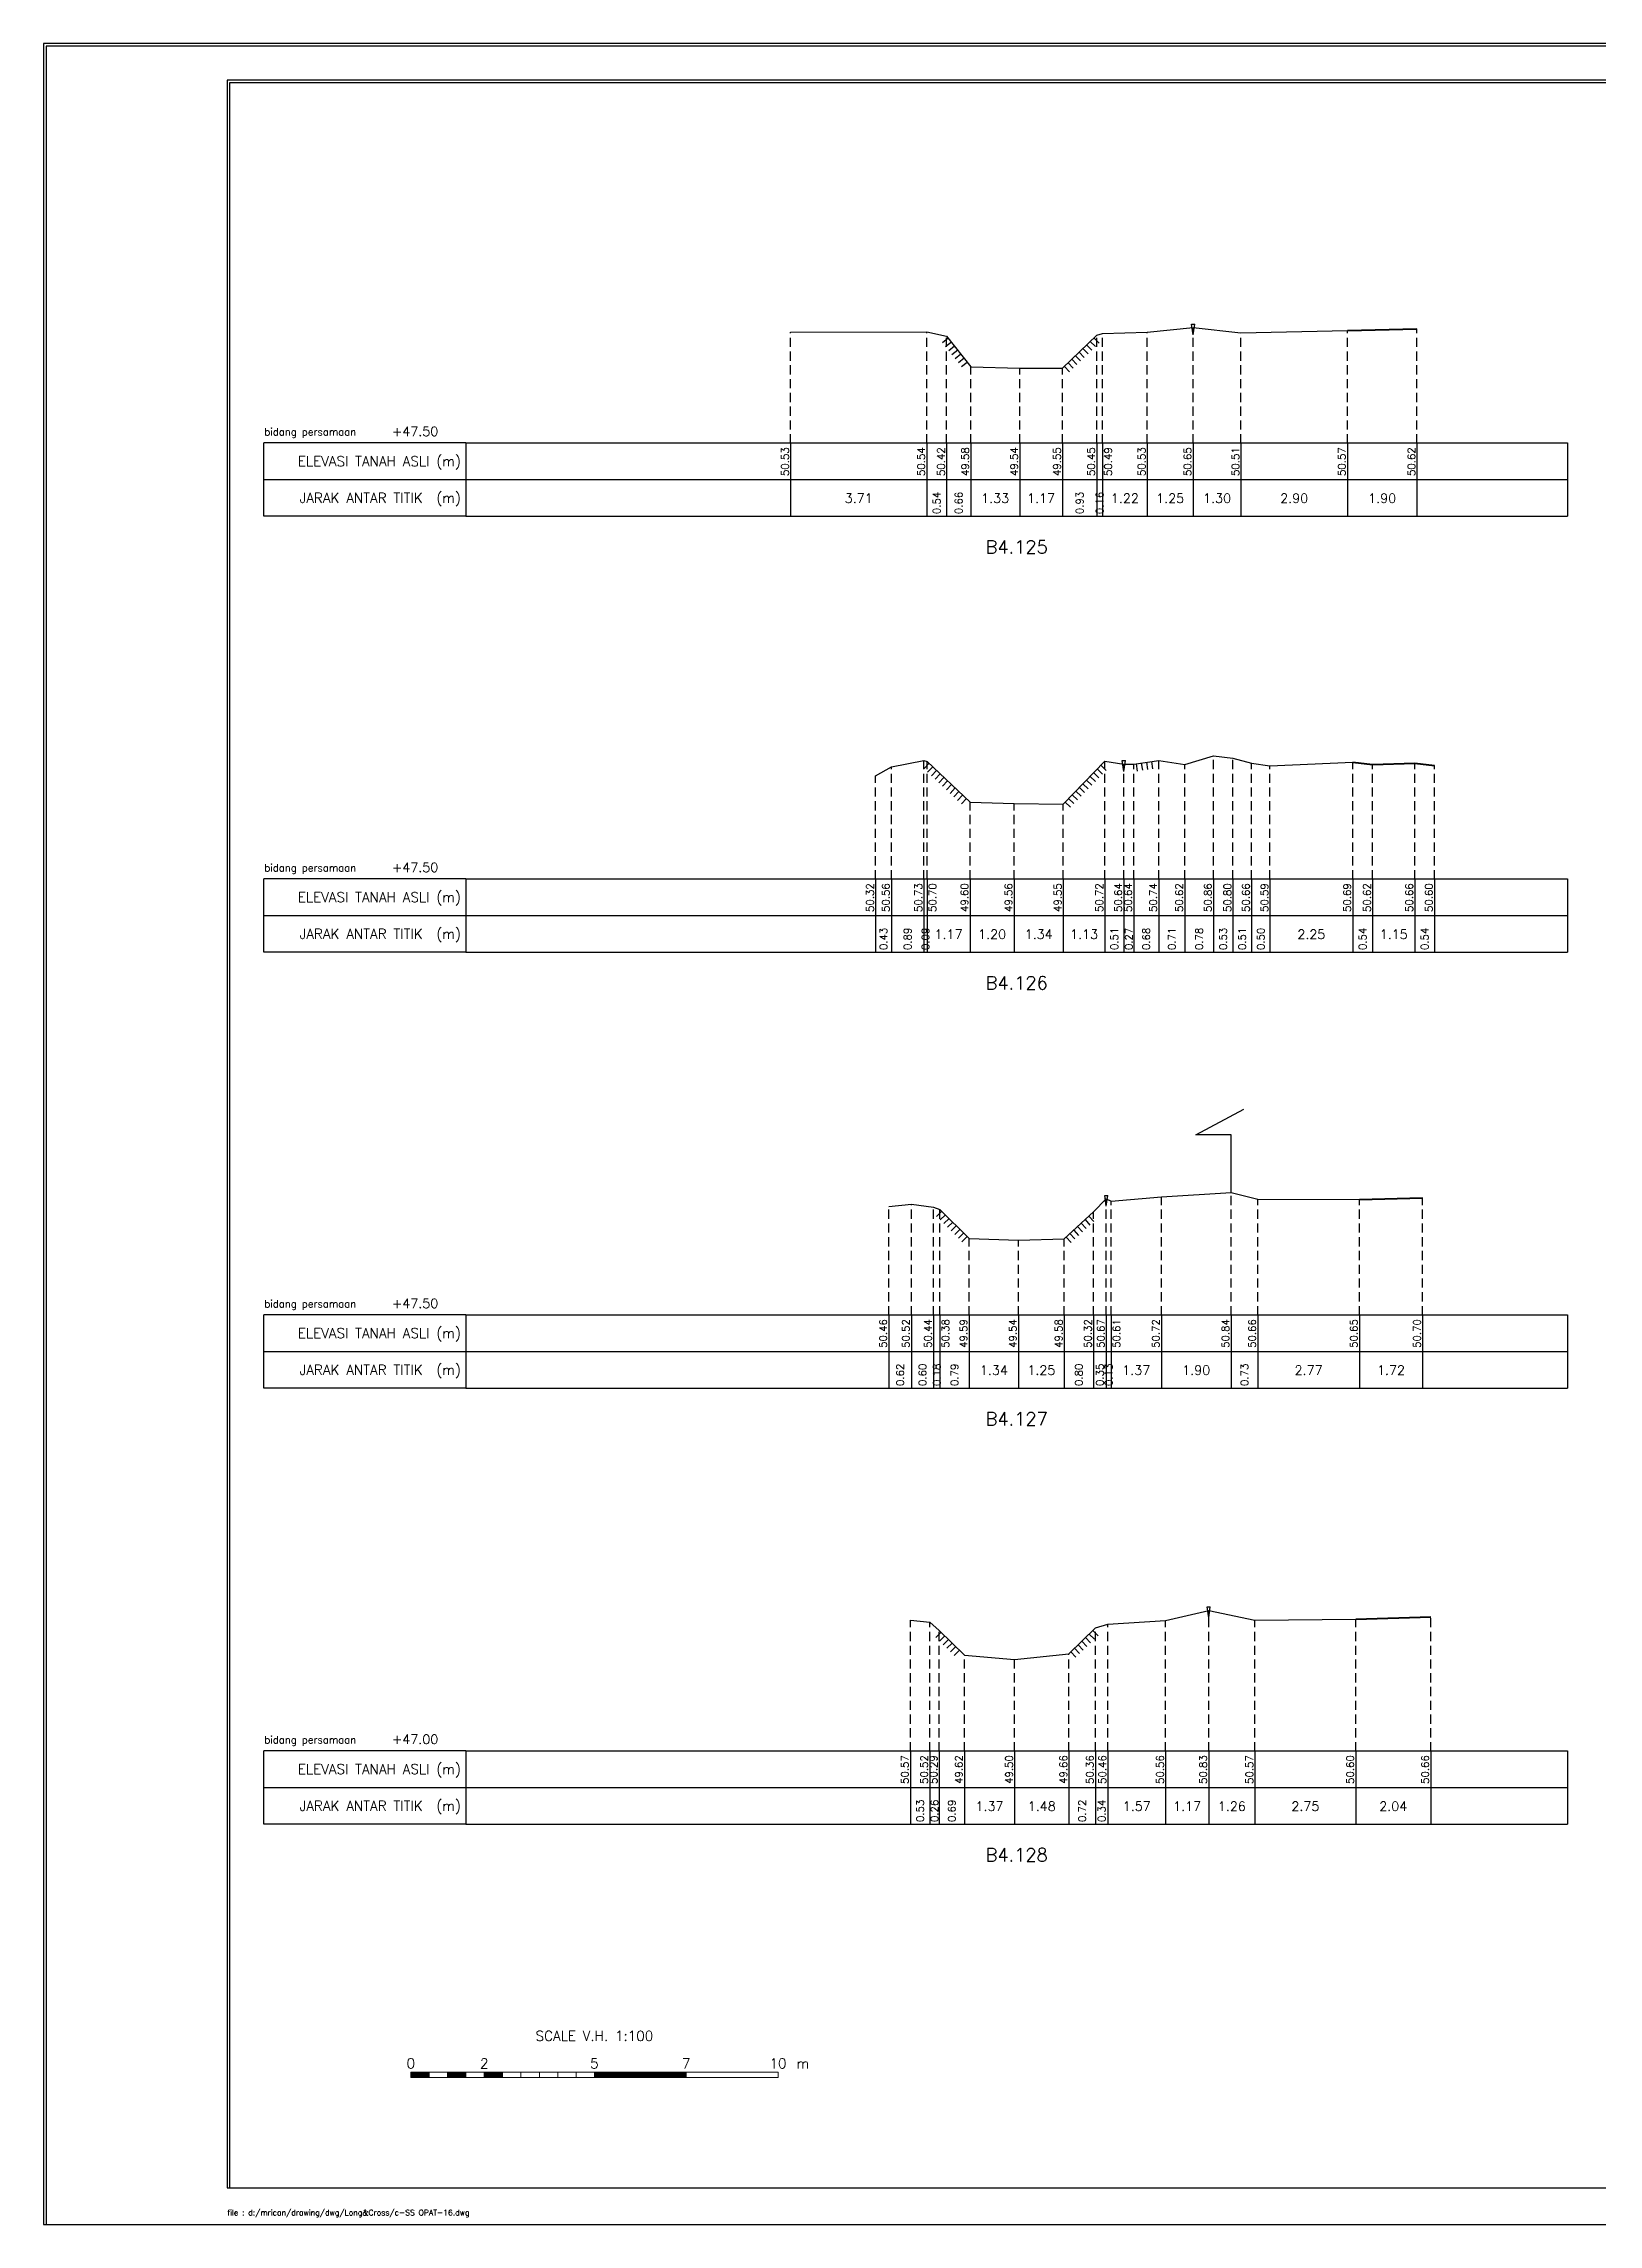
# Model space of a CAD drawing. Header units: inches. Extents: x -11 to 3175, y -842 to -783.
# Drawn here: x 1285 to 1327.3, y -842 to -782.6 of the extents above; entities that cross this region are included whole.
import ezdxf
from ezdxf.enums import TextEntityAlignment as Align

# ---------------------------------------------------------------- set-up
doc = ezdxf.new("R2010")
doc.units = ezdxf.units.IN
doc.header["$MEASUREMENT"] = 0
doc.linetypes.add('DASHED2', pattern=[0.375, 0.25, -0.125])
doc.layers.add('KOP', color=7, linetype='Continuous')
doc.layers.add('pelengkap', color=7, linetype='Continuous')
doc.styles.add('ARIAL', font='arial.ttf')
doc.styles.add('battang01', font='arial.ttf')
doc.styles.add('L100', font='simplex.shx', dxfattribs={"height": 0.254})
doc.styles.add('L140', font='simplex.shx', dxfattribs={"height": 0.356})
doc.styles.add('L60', font='simplex.shx', dxfattribs={"height": 0.152})
doc.styles.add('L80', font='simplex.shx', dxfattribs={"height": 0.203})
doc.styles.add('ROMANS-N', font='ROMANS.SHX', dxfattribs={"width": 0.8})
doc.styles.add('SONDU', font='arial.ttf')
doc.styles.get("Standard").update_dxf_attribs({"font": 'simplex.shx'})
doc.styles.add('STYLE1', font='arial.ttf', dxfattribs={"height": 0.2})

# ---------------------------------------------------------------- blocks, each defined once
blk = doc.blocks.new('kop')
at = {"layer": 'KOP'}
h = blk.add_hatch(color=3, dxfattribs=at)
h.paths.add_polyline_path([(609.87, 69.8), (591.81, 69.8), (591.81, 51.91), (609.87, 51.91)])
h.paths.add_polyline_path([(592.1, 52.25), (592.1, 69.5), (609.53, 69.5), (609.53, 52.25)], flags=16)
edge = h.paths.add_edge_path(flags=0)
edge.add_line((608.87, 52.91), (601.67, 52.91))
edge.add_ellipse((597.68, 52.92), major_axis=(2.82, 2.82), ratio=1, start_angle=314.84704, end_angle=495.15296)
edge.add_line((593.69, 52.91), (592.76, 52.91))
edge.add_line((592.76, 52.91), (592.76, 58.63))
edge.add_line((592.76, 58.63), (595.43, 58.63))
edge.add_ellipse((595.43, 63.37), major_axis=(-3.35, 3.35), ratio=1, start_angle=135, end_angle=315)
edge.add_line((595.43, 68.11), (595.43, 68.84))
edge.add_line((595.43, 68.84), (601.65, 68.84))
edge.add_line((601.65, 68.84), (601.65, 58.59))
edge.add_ellipse((604.86, 58.63), major_axis=(2.26, 2.26), ratio=1, start_angle=135.57378, end_angle=315)
edge.add_line((608.06, 58.63), (608.87, 58.63))
edge.add_line((608.87, 58.63), (608.87, 52.91))
h = blk.add_hatch(dxfattribs=at)
h.set_pattern_fill('ANSI31', color=21)
h.paths.add_polyline_path([(609.53, 69.5), (592.1, 69.5), (592.1, 52.25), (609.53, 52.25)])
edge = h.paths.add_edge_path(flags=16)
edge.add_line((608.06, 58.63), (608.87, 58.63))
edge.add_line((608.87, 58.63), (608.87, 52.91))
edge.add_line((608.87, 52.91), (601.67, 52.91))
edge.add_ellipse((597.68, 52.92), major_axis=(-2.82, 2.82), ratio=1, start_angle=224.84704, end_angle=405.15296)
edge.add_line((593.69, 52.91), (592.76, 52.91))
edge.add_line((592.76, 52.91), (592.76, 58.63))
edge.add_line((592.76, 58.63), (595.43, 58.63))
edge.add_ellipse((595.43, 63.37), major_axis=(-3.35, 3.35), ratio=1, start_angle=135, end_angle=315)
edge.add_line((595.43, 68.11), (595.43, 68.84))
edge.add_line((595.43, 68.84), (601.65, 68.84))
edge.add_line((601.65, 68.84), (601.65, 58.59))
edge.add_ellipse((604.86, 58.63), major_axis=(-2.26, 2.26), ratio=1, start_angle=45.57378, end_angle=225)
h = blk.add_hatch(color=3, dxfattribs=at)
edge = h.paths.add_edge_path()
edge.add_line((601.65, 68.84), (595.43, 68.84))
edge.add_line((595.43, 68.84), (595.43, 68.11))
edge.add_ellipse((595.43, 63.37), major_axis=(-3.35, 3.35), ratio=1, start_angle=135, end_angle=315, ccw=False)
edge.add_line((595.43, 58.63), (592.76, 58.63))
edge.add_line((592.76, 58.63), (592.76, 52.91))
edge.add_line((592.76, 52.91), (593.69, 52.91))
edge.add_ellipse((597.68, 52.92), major_axis=(-2.82, 2.82), ratio=1, start_angle=-135.15296, end_angle=45.15296, ccw=False)
edge.add_line((601.67, 52.91), (608.87, 52.91))
edge.add_line((608.87, 52.91), (608.87, 58.63))
edge.add_line((608.87, 58.63), (608.06, 58.63))
edge.add_ellipse((604.86, 58.63), major_axis=(2.26, 2.26), ratio=1, start_angle=134.42622, end_angle=315, ccw=False)
edge.add_line((601.65, 58.66), (601.65, 68.84))
h = blk.add_hatch(dxfattribs=at)
h.set_pattern_fill('ANSI31', color=41)
h.paths.add_polyline_path([(595.59, 25.44), (591.99, 25.44), (591.99, 22.12), (595.59, 22.12)])
h.paths.add_polyline_path([(594.83, 23.8), (595.49, 22.51), (594.95, 22.51), (594.37, 23.59), (594.37, 22.51), (593.85, 22.51), (593.85, 24.73), (593.24, 22.51), (592.84, 22.51), (592.12, 25.05), (592.67, 25.05), (593.03, 23.54), (593.41, 25.05), (594.37, 25.05), (594.37, 23.99), (594.89, 25.05), (595.46, 25.05)], flags=16)
at = {"color": 2}
blk.add_lwpolyline([(-49.29, -9.99), (790.69, -9.99), (790.69, 583.29), (-49.29, 583.29)], close=True, dxfattribs=at)
at = {"color": 6}
blk.add_lwpolyline([(0.65, 0), (780.7, 0), (780.7, 573.3), (0.65, 573.3)], close=True, dxfattribs=at)
at = {"layer": 'KOP', "color": 5}
for p, q in [((590.8, 70.96), (590.8, 29.98)), ((590.8, 70.96), (780.7, 70.96)), ((400.9, 29.98), (400.9, 0)), ((400.9, 29.98), (590.8, 29.98)), ((590.8, 29.98), (590.8, 0))]:
    blk.add_line(p, q, dxfattribs=at)
at = {"layer": 'KOP', "color": 3}
for p, q in [((591.81, 69.8), (609.87, 69.8)), ((591.81, 51.91), (591.81, 69.8)), ((592.1, 69.5), (609.53, 69.5)), ((592.1, 52.25), (592.1, 69.5)), ((595.43, 68.84), (595.43, 68.11)), ((595.43, 68.84), (601.65, 68.84)), ((601.65, 58.59), (601.65, 68.84)), ((609.53, 69.5), (609.53, 52.25)), ((609.87, 69.8), (609.87, 51.91)), ((592.76, 52.91), (592.76, 58.63)), ((595.43, 58.63), (592.76, 58.63)), ((608.87, 58.63), (608.06, 58.63)), ((608.87, 58.63), (608.87, 52.91)), ((609.87, 51.91), (591.81, 51.91)), ((609.53, 52.25), (592.1, 52.25)), ((593.69, 52.91), (592.76, 52.91)), ((608.87, 52.91), (601.67, 52.91)), ((720.73, 43.98), (780.7, 43.98)), ((720.73, 36.98), (780.7, 36.98)), ((415.9, 29.98), (415.9, 0)), ((430.89, 29.98), (430.89, 0)), ((545.83, 29.98), (545.83, 0)), ((560.82, 29.98), (560.82, 0)), ((575.81, 29.98), (575.81, 0)), ((655.77, 29.98), (655.77, 11.99)), ((675.76, 29.98), (675.76, 0)), ((705.74, 29.98), (705.74, 0)), ((400.9, 24.99), (590.8, 24.99)), ((655.77, 23.99), (720.73, 23.99)), ((720.73, 23.99), (780.7, 23.99)), ((400.9, 19.99), (590.8, 19.99)), ((655.77, 17.99), (720.73, 17.99)), ((720.73, 17.99), (780.7, 17.99)), ((740.72, 17.99), (740.72, 0)), ((400.9, 14.99), (590.8, 14.99)), ((590.8, 6), (720.73, 6))]:
    blk.add_line(p, q, dxfattribs=at)
at = {"layer": 'KOP', "color": 4}
for p, q in [((610.79, 70.96), (610.79, 50.97)), ((720.73, 70.96), (720.73, 0)), ((590.8, 50.97), (720.73, 50.97)), ((720.73, 50.97), (780.7, 50.97)), ((590.8, 29.98), (720.73, 29.98)), ((720.73, 29.98), (780.7, 29.98)), ((590.8, 11.99), (720.73, 11.99))]:
    blk.add_line(p, q, dxfattribs=at)
at = {"layer": 'KOP', "color": 41}
blk.add_line((595.59, 22.12), (591.99, 22.12), dxfattribs=at)
for points in [[(591.99, 25.44), (595.59, 25.44)], [(592.12, 25.05), (592.67, 25.05)], [(592.12, 25.05), (592.84, 22.51)], [(592.2, 25.44), (592.42, 25.44)], [(592.63, 25.44), (592.84, 25.44)], [(592.67, 25.05), (593.03, 23.54), (593.41, 25.05)], [(593.05, 25.44), (593.26, 25.44)], [(593.24, 22.51), (593.85, 24.73)], [(593.41, 25.05), (594.37, 25.05)], [(593.48, 25.44), (593.69, 25.44)], [(593.85, 22.51), (593.85, 24.73)], [(593.9, 25.44), (594.11, 25.44)], [(594.32, 25.44), (594.53, 25.44)], [(594.37, 25.05), (594.37, 23.99)], [(594.37, 23.99), (594.89, 25.05)], [(594.75, 25.44), (594.96, 25.44)], [(594.83, 23.8), (595.46, 25.05)], [(594.83, 23.8), (595.49, 22.51)], [(594.89, 25.05), (595.46, 25.05)], [(595.17, 25.44), (595.38, 25.44)], [(592.84, 22.51), (593.24, 22.51)], [(593.85, 22.51), (594.37, 22.51)], [(594.95, 22.51), (594.37, 23.59)], [(594.37, 23.59), (594.37, 22.51)], [(594.95, 22.51), (595.49, 22.51)]]:
    blk.add_lwpolyline(points, dxfattribs=at)
at = {"layer": 'KOP', "color": 42}
for points in [[(592.2, 29.11), (592.2, 25.44)], [(592.54, 29.11), (592.54, 25.44)], [(592.96, 29.11), (592.96, 25.44)], [(593.38, 29.11), (593.38, 25.44)], [(593.81, 29.11), (593.81, 25.44)], [(594.23, 29.11), (594.23, 25.44)], [(594.65, 29.11), (594.65, 25.44)], [(595.08, 29.11), (595.08, 25.44)], [(595.5, 29.11), (595.5, 25.44)]]:
    blk.add_lwpolyline(points, dxfattribs=at)
at = {"layer": 'KOP', "color": 3}
for centre, major_axis, start_param, end_param in [((595.43, 63.37), (-3.35, 3.35), 2.356194, 5.497787), ((597.68, 52.92), (-2.82, 2.82), 3.924321, 7.071253), ((604.86, 58.63), (-2.26, 2.26), 0.785398, 3.926991)]:
    blk.add_ellipse(centre, major_axis=major_axis, ratio=1, start_param=start_param, end_param=end_param, dxfattribs=at)
at = {"layer": 'KOP', "color": 5, "style": 'SONDU'}
for s, height, width, p, p2 in [('MINISTRY OF PUBLIC WORKS AND HOUSING', 3.4982, 0.971049, (612.49, 65.4), (715.58, 65.4)), ('DIRECTORATE GENERAL OF WATER RESOURCES', 2.7485, 1.100714, (612.33, 60.62), (715.42, 60.62)), ('DIRECTORATE OF IRRIGATION AND LOWLAND', 1.9989, 1.638753, (612.52, 56.15), (715.75, 56.15))]:
    blk.add_text(s, height=height, dxfattribs=dict(at, width=width)).set_placement(p, p2, align=Align.FIT)
at = {"layer": 'KOP', "color": 3, "style": 'ROMANS-N', "width": 1.832261}
blk.add_text('Jalan Pattimura No. 20 Kebayoran Baru, Jakarta Selatan', height=1.2493, dxfattribs=at).set_placement((612.79, 53.07), (715.58, 53.07), align=Align.FIT)
at = {"layer": 'KOP', "color": 5, "style": 'ARIAL'}
blk.add_text('Subject:', height=3.252, dxfattribs=at).set_placement((593.75, 45.87))
at = {"layer": 'KOP', "color": 3}
for s, height, style, p in [('Scheme', 1.999, 'battang01', (722.75, 46.66)), (':', 2, 'battang01', (740.37, 46.56)), ('D.I MRICAN', 1.999, 'battang01', (742.66, 46.66)), ('District', 1.999, 'battang01', (722.68, 39.97)), ('KEDIRI', 1.999, 'battang01', (742.66, 39.66)), (':', 2, 'battang01', (740.38, 39.87)), ('Province', 1.999, 'battang01', (722.75, 32.66)), (':', 2, 'battang01', (740.37, 32.57)), ('EAST JAVA', 1.999, 'battang01', (742.66, 32.66)), ('Prepared by', 1.9989, 'battang01', (657.14, 25.79)), ('No. of Sheet ', 1.9989, 'battang01', (722.52, 26.68)), (':', 2, 'battang01', (740.38, 25.62)), ('in joint venture with:', 1.2493, 'SONDU', (597.56, 21.07)), ('Checked by', 1.999, 'battang01', (657.14, 19.79)), ('Register', 1.999, 'battang01', (722.52, 20.02)), (':', 2, 'battang01', (740.36, 19.92)), ('Team Leader', 1.9989, 'battang01', (657.14, 13.79)), ('Yoo, Kang-Keun', 1.9989, 'battang01', (677.26, 13.79)), ('Date :', 1.999, 'battang01', (722.52, 13.49)), ('No. of Contract :', 1.9989, 'battang01', (743.52, 13.49)), ('No.', 2, 'STYLE1', (404.73, 6.99)), ('Date', 2, 'STYLE1', (417.78, 6.99)), ('Revised', 2, 'STYLE1', (483.04, 7.17)), ('Drawn', 2, 'STYLE1', (550.92, 7.18)), ('Checked', 2, 'STYLE1', (562.62, 7.11)), ('Approv.', 2, 'STYLE1', (578.86, 7.21)), ('Acknowledge by', 1.9989, 'battang01', (592.18, 7.8)), (':', 2, 'battang01', (612.76, 7.81)), ('Approved by', 1.9989, 'battang01', (592.18, 1.8)), (':', 2, 'battang01', (612.81, 1.77)), ('Directorate of Irrigations and Lowlands', 1.9989, 'battang01', (614.08, 1.59))]:
    blk.add_text(s, height=height, dxfattribs=dict(at, style=style)).set_placement(p)
at = {"layer": 'KOP', "color": 6, "style": 'SONDU'}
blk.add_text('PT. VIRAMA KARYA (Persero)', height=2.5809, dxfattribs=at).set_placement((597.36, 26.15))
at = {"layer": 'KOP', "color": 42, "style": 'SONDU'}
blk.add_text('VIRAMA', height=0.942, dxfattribs=at).set_placement((591.3, 21.04))
at = {"layer": 'KOP', "color": 4, "style": 'SONDU'}
for s, p in [('Korean Rural Community Corporation', (592.02, 18.86)), ('PT. Wiratman', (592.02, 16.86)), ('PT. Terasis Erojaya', (591.94, 12.59)), ('PT. Tuah Agung Anugrah', (592, 14.73))]:
    blk.add_text(s, height=1.4992, dxfattribs=at).set_placement(p)
at = {"layer": 'KOP', "color": 3, "insert": (719.86, 60.77), "char_height": 2.4987, "width": 61.4394, "attachment_point": 4, "style": 'SONDU'}
blk.add_mtext('\\pi1.9124;Project Preparation Consultant (PPC)\\P\\pi3.0493;Firm For Develompent of the Mrican \\P\\pi7.7731;Irrigation System In East Java', dxfattribs=at)
at = {"layer": 'KOP', "color": 2, "insert": (597.57, 24.25), "char_height": 0.9995, "width": 48.7181, "attachment_point": 1, "style": 'SONDU'}
blk.add_mtext('Jl. Hang Tuah Raya No.26, Kebayoran Baru Jakarta Selatan 12120 Indonesia', dxfattribs=at)
blk = doc.blocks.new('*X6')
at = {"color": 0}
for p, q in [((20000, 6250), (25000, 6250)), ((20000, 6200), (25000, 6200)), ((20000, 6150), (25000, 6150)), ((20000, 6100), (25000, 6100)), ((20000, 6050), (25000, 6050))]:
    blk.add_line(p, q, dxfattribs=at)
blk = doc.blocks.new('*X5')
at = {"color": 0}
for p, q in [((14000, 6250), (15000, 6250)), ((14000, 6200), (15000, 6200)), ((14000, 6150), (15000, 6150)), ((14000, 6100), (15000, 6100)), ((14000, 6050), (15000, 6050))]:
    blk.add_line(p, q, dxfattribs=at)
blk = doc.blocks.new('*X3')
at = {"color": 0}
for p, q in [((10000, 6250), (11000, 6250)), ((10000, 6200), (11000, 6200)), ((10000, 6150), (11000, 6150)), ((10000, 6100), (11000, 6100)), ((10000, 6050), (11000, 6050))]:
    blk.add_line(p, q, dxfattribs=at)
blk = doc.blocks.new('*X4')
at = {"color": 0}
for p, q in [((12000, 6250), (13000, 6250)), ((12000, 6200), (13000, 6200)), ((12000, 6150), (13000, 6150)), ((12000, 6100), (13000, 6100)), ((12000, 6050), (13000, 6050))]:
    blk.add_line(p, q, dxfattribs=at)
blk = doc.blocks.new('c100')
at = {"color": 2}
blk.add_lwpolyline([(-5, -1), (79.1, -1), (79.1, 58.4), (-5, 58.4)], close=True, dxfattribs=at)
at = {"color": 6}
blk.add_lwpolyline([(0, 0), (78.1, 0), (78.1, 57.4), (0, 57.4)], close=True, dxfattribs=at)
at = {"color": 3, "lineweight": 0}
for points in [[(5, 3), (5.5, 3), (5.5, 3.15), (5, 3.15)], [(5.5, 3), (6, 3), (6, 3.15), (5.5, 3.15)], [(6, 3), (6.5, 3), (6.5, 3.15), (6, 3.15)], [(6.5, 3), (7, 3), (7, 3.15), (6.5, 3.15)], [(7, 3), (7.5, 3), (7.5, 3.15), (7, 3.15)], [(7.5, 3), (8, 3), (8, 3.15), (7.5, 3.15)], [(8, 3), (8.5, 3), (8.5, 3.15), (8, 3.15)], [(8.5, 3), (9, 3), (9, 3.15), (8.5, 3.15)], [(9, 3), (9.5, 3), (9.5, 3.15), (9, 3.15)], [(9.5, 3), (10, 3), (10, 3.15), (9.5, 3.15)], [(10, 3), (12.5, 3), (12.5, 3.15), (10, 3.15)], [(12.5, 3), (15, 3), (15, 3.15), (12.5, 3.15)]]:
    blk.add_lwpolyline(points, close=True, dxfattribs=at)
at = {"color": 1, "lineweight": 0, "xscale": 0.0005, "yscale": 0.0005, "zscale": 0.0005}
for name in ['*X3', '*X4', '*X5', '*X6']:
    blk.add_blockref(name, (0, 0), dxfattribs=at)
at = {"color": 3}
for s, p in [('SCALE V.H. 1:100', (10, 4)), ('0', (5, 3.25)), ('2', (7, 3.25)), ('5', (10, 3.25)), ('7', (12.5, 3.25)), ('10', (15, 3.25))]:
    blk.add_text(s, height=0.27, dxfattribs=at).set_placement(p, align=Align.CENTER)
blk.add_text('m', height=0.27, dxfattribs=at).set_placement((15.5, 3.25))
blk = doc.blocks.new('das2')
at = {"color": 5, "linetype": 'Continuous'}
for q in [(0, 1), (17.75, 1)]:
    blk.add_line((2.75, 1), q, dxfattribs=at)
at = {"color": 3, "linetype": 'Continuous'}
for p, q in [((2.75, 1), (2.75, 0)), ((17.75, 1), (17.75, 0)), ((0, 0.5), (17.75, 0.5)), ((2.75, 0), (0, 0)), ((2.75, 0), (17.75, 0))]:
    blk.add_line(p, q, dxfattribs=at)
blk.add_lwpolyline([(0, 0), (0, 1)], dxfattribs=at)
blk.add_text('bidang persamaan', height=0.1, dxfattribs=at).set_placement((0.005, 1.1))
at = {"color": 5, "linetype": 'Continuous'}
for s, p in [('ELEVASI TANAH ASLI (m)', (2.683, 0.683)), ('JARAK ANTAR TITIK  (m)', (2.683, 0.183))]:
    blk.add_text(s, height=0.135, dxfattribs=at).set_placement(p, align=Align.RIGHT)
blk = doc.blocks.new('gbrpatok')
at = {"color": 2, "linetype": 'Continuous'}
for p, q in [((-0.00045, 0.00096), (0.00045, 0.00096)), ((0, -0.00196), (-0.00045, 0.00096)), ((0, -0.00196), (0.00045, 0.00096))]:
    blk.add_line(p, q, dxfattribs=at)
blk = doc.blocks.new('rumahka')
at = {"color": 3, "linetype": 'Continuous'}
blk.add_lwpolyline([(0, 0), (0, 0.01576), (-0.00962, 0.01576), (0.0035, 0.02271)], dxfattribs=at)

msp = doc.modelspace()

# ---------------------------------------------------------------- linework, layer by layer
at = {"color": 2, "linetype": 'Continuous', "lineweight": -3}
for p, q in [((1305.342, -790.459), (1309.051, -790.45)), ((1309.051, -790.45), (1309.591, -790.568)), ((1309.591, -790.568), (1310.25, -791.403)), ((1312.749, -791.441), (1313.68, -790.54)), ((1313.68, -790.54), (1313.839, -790.5)), ((1313.839, -790.5), (1315.055, -790.458)), ((1315.055, -790.458), (1316.306, -790.336)), ((1316.306, -790.336), (1317.608, -790.476)), ((1317.608, -790.476), (1320.505, -790.415)), ((1320.505, -790.415), (1322.401, -790.371)), ((1310.25, -791.403), (1311.581, -791.444)), ((1311.581, -791.444), (1312.749, -791.441)), ((1307.657, -802.54), (1308.088, -802.302)), ((1308.088, -802.302), (1308.973, -802.129)), ((1308.973, -802.129), (1309.059, -802.157)), ((1309.059, -802.157), (1310.231, -803.257)), ((1312.769, -803.312), (1313.901, -802.146)), ((1313.901, -802.146), (1314.416, -802.226)), ((1314.416, -802.226), (1314.686, -802.226)), ((1314.686, -802.226), (1315.368, -802.124)), ((1315.368, -802.124), (1316.079, -802.24)), ((1316.079, -802.24), (1316.858, -802.002)), ((1316.858, -802.002), (1317.389, -802.06)), ((1317.389, -802.06), (1317.895, -802.2)), ((1317.895, -802.2), (1318.398, -802.269)), ((1318.398, -802.269), (1320.65, -802.169)), ((1320.65, -802.169), (1321.192, -802.237)), ((1321.192, -802.237), (1322.343, -802.198)), ((1322.343, -802.198), (1322.878, -802.265)), ((1310.231, -803.257), (1311.429, -803.301)), ((1311.429, -803.301), (1312.769, -803.312)), ((1308.015, -814.275), (1308.635, -814.213)), ((1308.635, -814.213), (1309.235, -814.294)), ((1309.235, -814.294), (1309.411, -814.352)), ((1309.411, -814.352), (1310.205, -815.149)), ((1313.592, -814.419), (1313.941, -814.068)), ((1313.941, -814.068), (1314.069, -814.126)), ((1314.069, -814.126), (1315.442, -814.014)), ((1315.442, -814.014), (1317.338, -813.895)), ((1317.338, -813.895), (1318.064, -814.071)), ((1318.064, -814.071), (1320.833, -814.085)), ((1320.833, -814.085), (1322.553, -814.037)), ((1312.794, -815.153), (1313.592, -814.419)), ((1310.205, -815.149), (1311.548, -815.191)), ((1311.548, -815.191), (1312.794, -815.153)), ((1308.607, -825.541), (1309.132, -825.593)), ((1309.132, -825.593), (1309.389, -825.823)), ((1313.646, -825.755), (1313.983, -825.651)), ((1313.983, -825.651), (1315.555, -825.553)), ((1315.555, -825.553), (1316.728, -825.279)), ((1316.728, -825.279), (1317.988, -825.539)), ((1317.988, -825.539), (1320.734, -825.515)), ((1320.734, -825.515), (1322.776, -825.451)), ((1309.389, -825.823), (1310.077, -826.497)), ((1312.923, -826.455), (1313.646, -825.755)), ((1310.077, -826.497), (1311.443, -826.617)), ((1311.443, -826.617), (1312.923, -826.455))]:
    msp.add_line(p, q, dxfattribs=at)
at = {"color": 1, "linetype": 'DASHED2', "lineweight": -3}
for p, q in [((1305.342, -793.487), (1305.342, -790.459)), ((1309.051, -793.487), (1309.051, -790.45)), ((1309.591, -793.487), (1309.591, -790.568)), ((1313.68, -793.487), (1313.68, -790.54)), ((1313.839, -793.487), (1313.839, -790.5)), ((1315.055, -793.487), (1315.055, -790.458)), ((1316.306, -793.487), (1316.306, -790.336)), ((1317.608, -793.487), (1317.608, -790.476)), ((1320.505, -793.487), (1320.505, -790.415)), ((1322.401, -793.487), (1322.401, -790.371)), ((1310.25, -793.487), (1310.25, -791.403)), ((1311.581, -793.487), (1311.581, -791.444)), ((1312.749, -793.487), (1312.749, -791.441)), ((1308.088, -805.361), (1308.088, -802.302)), ((1308.973, -805.361), (1308.973, -802.129)), ((1309.059, -805.361), (1309.059, -802.157)), ((1313.901, -805.361), (1313.901, -802.146)), ((1314.416, -805.361), (1314.416, -802.226)), ((1314.686, -805.361), (1314.686, -802.226)), ((1315.368, -805.361), (1315.368, -802.124)), ((1316.079, -805.361), (1316.079, -802.24)), ((1316.858, -805.361), (1316.858, -802.002)), ((1317.389, -805.361), (1317.389, -802.06)), ((1317.895, -805.361), (1317.895, -802.2)), ((1318.398, -805.361), (1318.398, -802.269)), ((1320.65, -805.361), (1320.65, -802.169)), ((1321.192, -805.361), (1321.192, -802.237)), ((1322.343, -805.361), (1322.343, -802.198)), ((1322.878, -805.361), (1322.878, -802.265)), ((1307.657, -805.361), (1307.657, -802.54)), ((1310.231, -805.361), (1310.231, -803.257)), ((1311.429, -805.361), (1311.429, -803.301)), ((1312.769, -805.361), (1312.769, -803.312)), ((1308.015, -817.235), (1308.015, -814.275)), ((1308.635, -817.235), (1308.635, -814.213)), ((1309.235, -817.235), (1309.235, -814.294)), ((1309.411, -817.235), (1309.411, -814.352)), ((1313.941, -817.235), (1313.941, -814.068)), ((1314.069, -817.235), (1314.069, -814.126)), ((1315.442, -817.235), (1315.442, -814.014)), ((1317.338, -817.235), (1317.338, -813.895)), ((1318.064, -817.235), (1318.064, -814.071)), ((1320.833, -817.235), (1320.833, -814.085)), ((1322.553, -817.235), (1322.553, -814.037)), ((1313.592, -817.235), (1313.592, -814.419)), ((1310.205, -817.235), (1310.205, -815.149)), ((1311.548, -817.235), (1311.548, -815.191)), ((1312.794, -817.235), (1312.794, -815.153)), ((1308.607, -829.112), (1308.607, -825.541)), ((1309.132, -829.112), (1309.132, -825.593)), ((1313.983, -829.112), (1313.983, -825.651)), ((1315.555, -829.112), (1315.555, -825.553)), ((1316.728, -829.112), (1316.728, -825.279)), ((1317.988, -829.112), (1317.988, -825.539)), ((1320.734, -829.112), (1320.734, -825.515)), ((1322.776, -829.112), (1322.776, -825.451)), ((1309.389, -829.112), (1309.389, -825.823)), ((1313.646, -829.112), (1313.646, -825.755)), ((1310.077, -829.112), (1310.077, -826.497)), ((1311.443, -829.112), (1311.443, -826.617)), ((1312.923, -829.112), (1312.923, -826.455))]:
    msp.add_line(p, q, dxfattribs=at)
at = {"color": 1, "linetype": 'Continuous', "lineweight": -3}
for p, q in [((1305.342, -793.487), (1305.342, -795.487)), ((1309.051, -793.487), (1309.051, -795.487)), ((1309.591, -793.487), (1309.591, -795.487)), ((1310.25, -793.487), (1310.25, -795.487)), ((1311.581, -793.487), (1311.581, -795.487)), ((1312.749, -793.487), (1312.749, -795.487)), ((1313.68, -793.487), (1313.68, -795.487)), ((1313.839, -793.487), (1313.839, -795.487)), ((1315.055, -793.487), (1315.055, -795.487)), ((1316.306, -793.487), (1316.306, -795.487)), ((1317.608, -793.487), (1317.608, -795.487)), ((1320.505, -793.487), (1320.505, -795.487)), ((1322.401, -793.487), (1322.401, -795.487)), ((1307.657, -805.361), (1307.657, -807.361)), ((1308.088, -805.361), (1308.088, -807.361)), ((1308.973, -805.361), (1308.973, -807.361)), ((1309.059, -805.361), (1309.059, -807.361)), ((1310.231, -805.361), (1310.231, -807.361)), ((1311.429, -805.361), (1311.429, -807.361)), ((1312.769, -805.361), (1312.769, -807.361)), ((1313.901, -805.361), (1313.901, -807.361)), ((1314.416, -805.361), (1314.416, -807.361)), ((1314.686, -805.361), (1314.686, -807.361)), ((1315.368, -805.361), (1315.368, -807.361)), ((1316.079, -805.361), (1316.079, -807.361)), ((1316.858, -805.361), (1316.858, -807.361)), ((1317.389, -805.361), (1317.389, -807.361)), ((1317.895, -805.361), (1317.895, -807.361)), ((1318.398, -805.361), (1318.398, -807.361)), ((1320.65, -805.361), (1320.65, -807.361)), ((1321.192, -805.361), (1321.192, -807.361)), ((1322.343, -805.361), (1322.343, -807.361)), ((1322.878, -805.361), (1322.878, -807.361)), ((1308.015, -817.235), (1308.015, -819.235)), ((1308.635, -817.235), (1308.635, -819.235)), ((1309.235, -817.235), (1309.235, -819.235)), ((1309.411, -817.235), (1309.411, -819.235)), ((1310.205, -817.235), (1310.205, -819.235)), ((1311.548, -817.235), (1311.548, -819.235)), ((1312.794, -817.235), (1312.794, -819.235)), ((1313.592, -817.235), (1313.592, -819.235)), ((1313.941, -817.235), (1313.941, -819.235)), ((1314.069, -817.235), (1314.069, -819.235)), ((1315.442, -817.235), (1315.442, -819.235)), ((1317.338, -817.235), (1317.338, -819.235)), ((1318.064, -817.235), (1318.064, -819.235)), ((1320.833, -817.235), (1320.833, -819.235)), ((1322.553, -817.235), (1322.553, -819.235)), ((1308.607, -829.112), (1308.607, -831.112)), ((1309.132, -829.112), (1309.132, -831.112)), ((1309.389, -829.112), (1309.389, -831.112)), ((1310.077, -829.112), (1310.077, -831.112)), ((1311.443, -829.112), (1311.443, -831.112)), ((1312.923, -829.112), (1312.923, -831.112)), ((1313.646, -829.112), (1313.646, -831.112)), ((1313.983, -829.112), (1313.983, -831.112)), ((1315.555, -829.112), (1315.555, -831.112)), ((1316.728, -829.112), (1316.728, -831.112)), ((1317.988, -829.112), (1317.988, -831.112)), ((1320.734, -829.112), (1320.734, -831.112)), ((1322.776, -829.112), (1322.776, -831.112))]:
    msp.add_line(p, q, dxfattribs=at)
at = {"layer": 'pelengkap', "color": 1, "linetype": 'Continuous', "lineweight": -3}
for p, q in [((1313.604, -790.613), (1313.743, -790.757)), ((1309.634, -790.623), (1309.477, -790.747)), ((1309.721, -790.733), (1309.564, -790.856)), ((1309.808, -790.842), (1309.651, -790.966)), ((1309.894, -790.952), (1309.737, -791.076)), ((1309.981, -791.062), (1309.824, -791.186)), ((1310.068, -791.172), (1309.911, -791.296)), ((1313.001, -791.197), (1313.14, -791.341)), ((1313.101, -791.1), (1313.24, -791.244)), ((1313.202, -791.002), (1313.341, -791.146)), ((1313.302, -790.905), (1313.442, -791.049)), ((1313.403, -790.808), (1313.542, -790.951)), ((1313.504, -790.71), (1313.643, -790.854)), ((1310.155, -791.282), (1309.998, -791.406)), ((1312.8, -791.392), (1312.939, -791.536)), ((1312.9, -791.295), (1313.039, -791.438)), ((1309.11, -802.204), (1308.973, -802.35)), ((1309.212, -802.3), (1309.075, -802.446)), ((1309.314, -802.396), (1309.177, -802.542)), ((1309.416, -802.492), (1309.279, -802.638)), ((1313.598, -802.458), (1313.741, -802.597)), ((1313.695, -802.358), (1313.839, -802.497)), ((1313.793, -802.257), (1313.936, -802.397)), ((1314.755, -802.215), (1314.785, -802.413)), ((1314.894, -802.195), (1314.923, -802.392)), ((1315.032, -802.174), (1315.062, -802.372)), ((1315.171, -802.153), (1315.2, -802.351)), ((1309.518, -802.588), (1309.381, -802.734)), ((1309.62, -802.684), (1309.483, -802.829)), ((1309.722, -802.779), (1309.585, -802.925)), ((1309.824, -802.875), (1309.687, -803.021)), ((1309.926, -802.971), (1309.789, -803.117)), ((1310.028, -803.067), (1309.891, -803.213)), ((1313.012, -803.061), (1313.156, -803.2)), ((1313.11, -802.96), (1313.253, -803.099)), ((1313.208, -802.86), (1313.351, -802.999)), ((1313.305, -802.759), (1313.449, -802.899)), ((1313.403, -802.659), (1313.546, -802.798)), ((1313.5, -802.558), (1313.644, -802.698)), ((1310.13, -803.163), (1309.994, -803.308)), ((1312.817, -803.261), (1312.961, -803.401)), ((1312.915, -803.161), (1313.058, -803.3)), ((1309.46, -814.402), (1309.318, -814.543)), ((1309.559, -814.501), (1309.417, -814.642)), ((1309.658, -814.6), (1309.516, -814.741)), ((1309.757, -814.699), (1309.615, -814.841)), ((1309.855, -814.798), (1309.714, -814.94)), ((1309.954, -814.898), (1309.813, -815.039)), ((1313.052, -814.916), (1313.187, -815.064)), ((1313.155, -814.822), (1313.29, -814.969)), ((1313.258, -814.727), (1313.393, -814.874)), ((1313.361, -814.632), (1313.496, -814.779)), ((1313.464, -814.537), (1313.599, -814.685)), ((1310.053, -814.997), (1309.911, -815.138)), ((1310.152, -815.096), (1310.01, -815.237)), ((1312.846, -815.106), (1312.981, -815.253)), ((1312.949, -815.011), (1313.084, -815.158)), ((1309.439, -825.872), (1309.299, -826.015)), ((1309.539, -825.97), (1309.399, -826.113)), ((1309.639, -826.068), (1309.499, -826.211)), ((1309.739, -826.166), (1309.599, -826.309)), ((1313.174, -826.212), (1313.313, -826.355)), ((1313.275, -826.114), (1313.414, -826.258)), ((1313.375, -826.017), (1313.514, -826.161)), ((1313.476, -825.92), (1313.615, -826.063)), ((1313.577, -825.822), (1313.716, -825.966)), ((1309.839, -826.264), (1309.699, -826.407)), ((1309.939, -826.362), (1309.799, -826.505)), ((1312.973, -826.406), (1313.112, -826.55)), ((1313.074, -826.309), (1313.213, -826.453))]:
    msp.add_line(p, q, dxfattribs=at)
at = {"layer": 'pelengkap', "color": 8, "linetype": 'Continuous', "lineweight": 60}
for p, q in [((1320.505, -790.415), (1322.401, -790.371)), ((1320.65, -802.169), (1321.192, -802.237)), ((1321.192, -802.237), (1322.343, -802.198)), ((1322.343, -802.198), (1322.878, -802.265)), ((1320.833, -814.085), (1322.553, -814.037)), ((1320.734, -825.515), (1322.776, -825.451))]:
    msp.add_line(p, q, dxfattribs=at)

# ---------------------------------------------------------------- block references
at = {"color": 2, "linetype": 'Continuous', "lineweight": -3}
msp.add_blockref('c100', (1290, -841), dxfattribs=at)
for name, p, xscale, yscale, zscale in [('kop', (1290, -841), 0.1, 0.1, 0.1), ('das2', (1291, -795.475), 2, 2, 2), ('das2', (1291, -807.35), 2, 2, 2), ('das2', (1291, -819.225), 2, 2, 2), ('das2', (1291, -831.1), 2, 2, 2)]:
    msp.add_blockref(name, p, dxfattribs=dict(at, xscale=xscale, yscale=yscale, zscale=zscale))
at = {"color": 1, "linetype": 'Continuous', "lineweight": -3, "xscale": 100, "yscale": 100, "zscale": 100}
for p in [(1316.306, -790.336), (1314.416, -802.226), (1313.941, -814.068), (1316.728, -825.279)]:
    msp.add_blockref('gbrpatok', p, dxfattribs=at)
at = {"layer": 'pelengkap', "color": 1, "linetype": 'Continuous', "lineweight": -3, "xscale": 100, "yscale": 100, "zscale": 100}
msp.add_blockref('rumahka', (1317.338, -813.895), dxfattribs=at)

# ---------------------------------------------------------------- texts
at = {"color": 3, "linetype": 'Continuous', "lineweight": -3, "style": 'L100'}
for s, p in [('+47.50', (1295.116, -793.29)), ('3.71', (1307.197, -795.112)), ('1.33', (1310.916, -795.112)), ('1.17', (1312.165, -795.112)), ('1.22', (1314.447, -795.112)), ('1.25', (1315.68, -795.112)), ('1.30', (1316.957, -795.112)), ('2.90', (1319.056, -795.112)), ('1.90', (1321.453, -795.112)), ('+47.50', (1295.116, -805.165)), ('1.17', (1309.645, -806.986)), ('1.20', (1310.83, -806.986)), ('1.34', (1312.099, -806.986)), ('1.13', (1313.335, -806.986)), ('2.25', (1319.524, -806.986)), ('1.15', (1321.767, -806.986)), ('+47.50', (1295.116, -817.04)), ('1.34', (1310.877, -818.86)), ('1.25', (1312.171, -818.86)), ('1.37', (1314.755, -818.86)), ('1.90', (1316.39, -818.86)), ('2.77', (1319.448, -818.86)), ('1.72', (1321.693, -818.86)), ('+47.00', (1295.116, -828.915)), ('1.37', (1310.76, -830.737)), ('1.48', (1312.183, -830.737)), ('1.57', (1314.769, -830.737)), ('1.17', (1316.142, -830.737)), ('1.26', (1317.358, -830.737)), ('2.75', (1319.361, -830.737)), ('2.04', (1321.755, -830.737))]:
    msp.add_text(s, height=0.254, dxfattribs=at).set_placement(p, align=Align.CENTER)
at = {"color": 3, "linetype": 'Continuous', "lineweight": -3, "style": 'L80'}
for s, p in [('50.53', (1305.292, -793.987)), ('50.54', (1309.001, -793.987)), ('50.42', (1309.541, -793.987)), ('49.58', (1310.2, -793.987)), ('49.54', (1311.531, -793.987)), ('49.55', (1312.699, -793.987)), ('50.45', (1313.63, -793.987)), ('50.49', (1314.089, -793.987)), ('50.53', (1315.004, -793.987)), ('50.65', (1316.255, -793.987)), ('50.51', (1317.558, -793.987)), ('50.57', (1320.454, -793.987)), ('50.62', (1322.351, -793.987)), ('50.32', (1307.607, -805.861)), ('50.56', (1308.037, -805.861)), ('50.73', (1308.923, -805.861)), ('50.70', (1309.308, -805.861)), ('49.60', (1310.18, -805.861)), ('49.56', (1311.379, -805.861)), ('49.55', (1312.718, -805.861)), ('50.72', (1313.851, -805.861)), ('50.64', (1314.366, -805.861)), ('50.64', (1314.636, -805.861)), ('50.74', (1315.318, -805.861)), ('50.62', (1316.028, -805.861)), ('50.86', (1316.808, -805.861)), ('50.80', (1317.339, -805.861)), ('50.66', (1317.845, -805.861)), ('50.59', (1318.348, -805.861)), ('50.69', (1320.6, -805.861)), ('50.62', (1321.141, -805.861)), ('50.66', (1322.293, -805.861)), ('50.60', (1322.828, -805.861)), ('50.46', (1307.965, -817.735)), ('50.52', (1308.585, -817.735)), ('50.44', (1309.185, -817.735)), ('50.38', (1309.66, -817.735)), ('49.59', (1310.155, -817.735)), ('49.54', (1311.498, -817.735)), ('49.58', (1312.744, -817.735)), ('50.32', (1313.542, -817.735)), ('50.67', (1313.891, -817.735)), ('50.61', (1314.318, -817.735)), ('50.72', (1315.392, -817.735)), ('50.84', (1317.287, -817.735)), ('50.66', (1318.014, -817.735)), ('50.65', (1320.782, -817.735)), ('50.70', (1322.503, -817.735)), ('50.57', (1308.557, -829.612)), ('50.52', (1309.082, -829.612)), ('50.29', (1309.339, -829.612)), ('49.62', (1310.026, -829.612)), ('49.50', (1311.393, -829.612)), ('49.66', (1312.872, -829.612)), ('50.36', (1313.596, -829.612)), ('50.46', (1313.933, -829.612)), ('50.56', (1315.505, -829.612)), ('50.83', (1316.678, -829.612)), ('50.57', (1317.938, -829.612)), ('50.60', (1320.684, -829.612)), ('50.66', (1322.725, -829.612))]:
    msp.add_text(s, height=0.203, rotation=90, dxfattribs=at).set_placement(p, align=Align.CENTER)
for s, p in [('0.54', (1309.321, -795.112)), ('0.66', (1309.92, -795.112)), ('0.93', (1313.215, -795.112)), ('0.16', (1313.759, -795.112)), ('0.43', (1307.872, -806.986)), ('0.89', (1308.53, -806.986)), ('0.09', (1309.016, -806.986)), ('0.51', (1314.159, -806.986)), ('0.27', (1314.551, -806.986)), ('0.68', (1315.027, -806.986)), ('0.71', (1315.723, -806.986)), ('0.78', (1316.468, -806.986)), ('0.53', (1317.123, -806.986)), ('0.51', (1317.642, -806.986)), ('0.50', (1318.147, -806.986)), ('0.54', (1320.921, -806.986)), ('0.54', (1322.611, -806.986)), ('0.62', (1308.325, -818.86)), ('0.60', (1308.935, -818.86)), ('0.18', (1309.323, -818.86)), ('0.79', (1309.808, -818.86)), ('0.80', (1313.193, -818.86)), ('0.35', (1313.767, -818.86)), ('0.13', (1314.005, -818.86)), ('0.73', (1317.701, -818.86)), ('0.53', (1308.87, -830.737)), ('0.26', (1309.261, -830.737)), ('0.69', (1309.733, -830.737)), ('0.72', (1313.284, -830.737)), ('0.34', (1313.815, -830.737))]:
    msp.add_text(s, height=0.203, rotation=90, dxfattribs=at).set_placement(p, align=Align.MIDDLE_CENTER)
at = {"color": 4, "linetype": 'Continuous', "lineweight": -3, "style": 'L140'}
for s, p in [('B4.125', (1311.5, -796.487)), ('B4.126', (1311.5, -808.362)), ('B4.127', (1311.5, -820.237)), ('B4.128', (1311.5, -832.112))]:
    msp.add_text(s, height=0.356, dxfattribs=at).set_placement(p, align=Align.CENTER)
at = {"color": 2, "linetype": 'Continuous', "lineweight": -3, "style": 'L60'}
msp.add_text('file : d:/mrican/drawing/dwg/Long&Cross/c-SS OPAT-16.dwg', height=0.152, dxfattribs=at).set_placement((1290, -841.8), align=Align.BOTTOM_LEFT)

doc.saveas('drawing.dxf')
